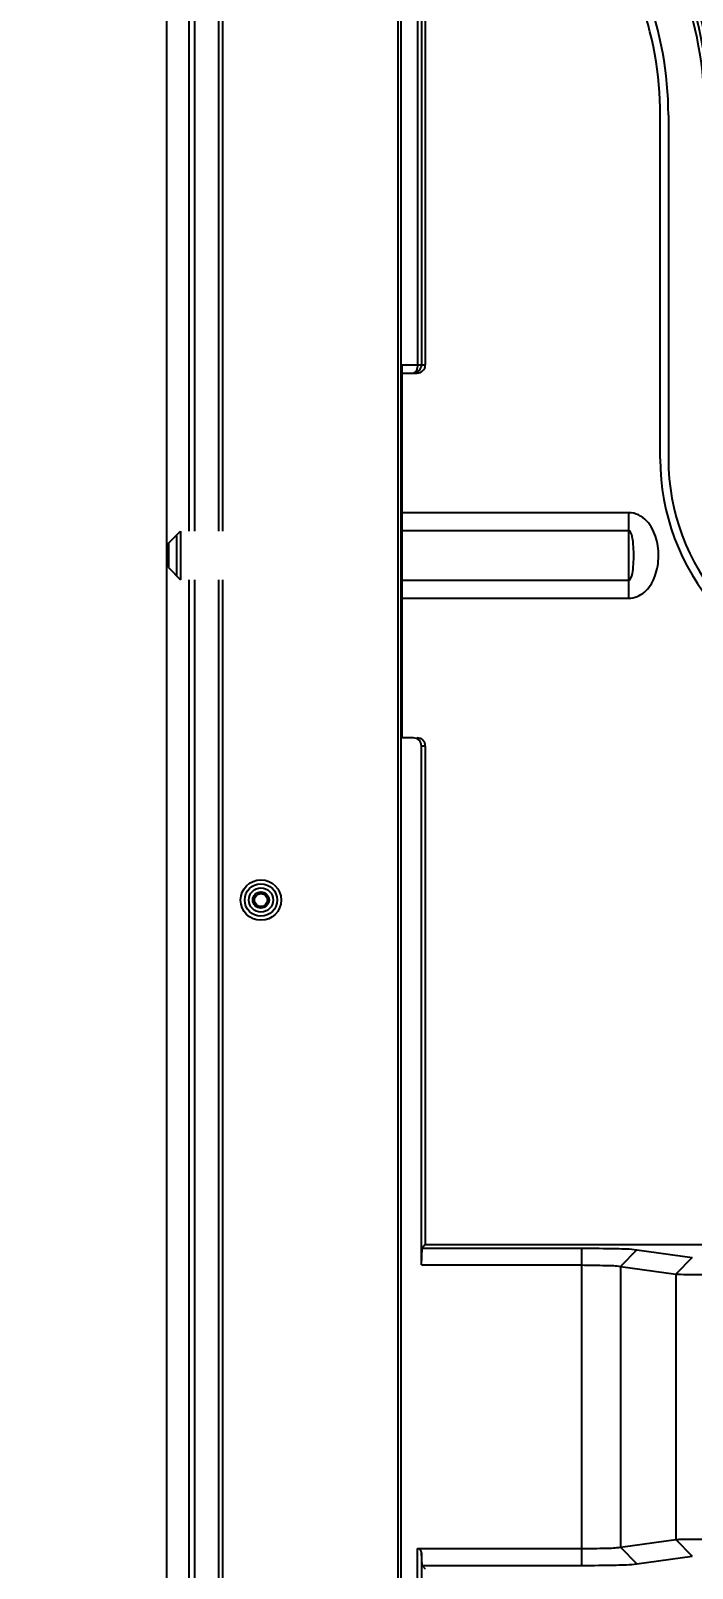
# Model space of a CAD drawing. Header units: millimetres. Extents: x -1070 to 42146, y 1440 to 12921.
# Drawn here: x 30659.2 to 30740.8, y 7308.5 to 7498.2 of the extents above; entities that cross this region are included whole.
import ezdxf

# ---------------------------------------------------------------- set-up
doc = ezdxf.new("R2010")
doc.units = ezdxf.units.MM
for name, color, linetype in [('30303M0020012R002实线CONTINUOUS', 7, 'Continuous'), ('DW-PLUS-XIANGTI实线CONTINUOUS', 7, 'Continuous'), ('M5-SCREW-DINGWEI实线CONTINUOUS', 7, 'Continuous'), ('MOUZU_COVER实线CONTINUOUS', 7, 'Continuous')]:
    doc.layers.add(name, color=color, linetype=linetype)
doc.styles.get("Standard").update_dxf_attribs({"font": 'arial.ttf'})
doc.dimstyles.new('ISO-25', dxfattribs={"dimtxt": 50, "dimasz": 2.5, "dimexe": 1.25, "dimexo": 0.625, "dimtad": 1, "dimtxsty": 'Standard', "dimcen": 2.5, "dimadec": 0, "dimazin": 0, "dimtfac": 1, "dimtmove": 0, "dimatfit": 3, "dimfxl": 1, "dimarcsym": 0})

# ---------------------------------------------------------------- blocks, each defined once
blk = doc.blocks.new('HJRTY45UYJDFGD')
at = {"layer": '30303M0020012R002实线CONTINUOUS', "color": 251}
for radius in [2, 1.5, 1, 0.8]:
    blk.add_circle((-238.28, 562.4), radius, dxfattribs=at)
at = {"layer": 'DW-PLUS-XIANGTI实线CONTINUOUS', "color": 251}
for p, q in [((-249.9, 0.8), (-249.9, 999)), ((-221.37, 123.31), (-221.37, 876.49)), ((-221.03, 876.85), (-221.03, 122.95)), ((-247.19, 873.02), (-247.19, 607.9)), ((-246.49, 873.06), (-246.49, 607.9)), ((-243.52, 873.06), (-243.52, 607.9)), ((-243.03, 873.09), (-243.03, 607.9)), ((-218.96, 740.08), (-218.96, 628.4)), ((-218.47, 738.78), (-218.47, 628.4)), ((-218, 708.26), (-218, 628.4)), ((-189.02, 616.8), (-189.02, 659.22)), ((-188.02, 659.22), (-188.02, 616.8)), ((-220.9, 628.4), (-220.9, 582.4)), ((-220.9, 628.4), (-218.96, 628.4)), ((-218.96, 628.4), (-218.54, 628.4)), ((-218.54, 628.4), (-218.47, 628.4)), ((-218.47, 628.4), (-218, 628.4)), ((-220.9, 627.4), (-219, 627.4)), ((-192.9, 610.17), (-220.9, 610.17)), ((-192.9, 599.63), (-192.9, 610.17)), ((-192.9, 607.93), (-220.9, 607.93)), ((-247.19, 601.9), (-247.19, 397.9)), ((-246.49, 601.9), (-246.49, 397.9)), ((-243.52, 601.9), (-243.52, 397.9)), ((-243.03, 601.9), (-243.03, 397.9)), ((-220.9, 601.87), (-192.9, 601.87)), ((-220.9, 599.63), (-192.9, 599.63)), ((-219.48, 582.4), (-220.9, 582.4)), ((-218.48, 517.39), (-218.48, 581.4)), ((-218, 581.4), (-218.48, 581.4)), ((-218, 581.4), (-218, 519.9)), ((-218, 519.9), (-218.41, 519.47)), ((-218, 519.9), (-38.45, 519.9)), ((-218.48, 517.39), (-218.41, 519.47)), ((-218.41, 519.47), (-198.75, 519.47)), ((-198.75, 519.47), (-198.75, 480.33)), ((-191.91, 519.27), (-193.92, 517.2)), ((-191.91, 519.27), (-185.07, 518.33)), ((-185.07, 518.33), (-187.08, 516.26)), ((-218.48, 517.39), (-198.75, 517.39)), ((-193.92, 517.2), (-193.92, 482.6)), ((-193.92, 517.2), (-187.08, 516.26)), ((-187.08, 516.26), (-187.08, 483.54)), ((-218.96, 418.4), (-218.96, 482.41)), ((-218.96, 482.41), (-198.75, 482.41)), ((-218.41, 480.33), (-218.47, 481.91)), ((-218.47, 481.91), (-218.47, 418.4)), ((-193.92, 482.6), (-187.08, 483.54)), ((-193.92, 482.6), (-191.91, 480.53)), ((-187.08, 483.54), (-185.07, 481.47)), ((-218.41, 480.33), (-218, 479.9)), ((-218.41, 480.33), (-198.75, 480.33)), ((-191.91, 480.53), (-185.07, 481.47))]:
    blk.add_line(p, q, dxfattribs=at)
blk.add_circle((-238.28, 562.4), 2.5, dxfattribs=at)
for centre, radius, start, end in [((-231.02, 659.22), 47.5, 0, 41), ((-231.02, 659.22), 48, 0, 41), ((-231.02, 659.22), 42, 0, 41), ((-231.02, 659.22), 43, 0, 41), ((-161.02, 616.8), 28, 180, 221), ((-161.02, 616.8), 27, 180, 221)]:
    blk.add_arc(centre, radius, start, end, dxfattribs=at)
for centre, major_axis, ratio, start_param, end_param in [((-219, 628.4), (1, 0), 0.999391, -1.570796, 0), ((-219.48, 581.4), (-1, 0), 0.999391, 3.141593, 4.712389), ((-219, 581.4), (1, 0), 0.999391, 0, 1.570796), ((-218.96, 481.89), (0, 0.519), 0.963911, -1.53589, 0)]:
    blk.add_ellipse(centre, major_axis=major_axis, ratio=ratio, start_param=start_param, end_param=end_param, dxfattribs=at)
blk.add_open_spline([(-219.45, 627.4), (-218.98, 627.4), (-218.46, 627.93), (-218.47, 628.4)], degree=3, dxfattribs=at)
for points, knots in [([(-218.96, 628.4), (-218.96, 628.28), (-218.99, 627.94), (-219.13, 627.52), (-219.36, 627.42)], [0, 0, 0, 0, 0.32168, 1, 1, 1, 1]), ([(-219.36, 627.42), (-219.37, 627.41), (-219.4, 627.4), (-219.43, 627.4), (-219.45, 627.4)], [0, 0, 0, 0, 0.512546, 1, 1, 1, 1]), ([(-189.76, 602.12), (-189.44, 602.88), (-189.12, 604.54), (-189.38, 607.02), (-190.46, 609.32), (-192.09, 610.18), (-192.9, 610.17)], [0, 0, 0, 0, 0.251536, 0.503215, 0.753687, 1, 1, 1, 1]), ([(-192.38, 603.21), (-192.28, 604.02), (-192.26, 605.23), (-192.37, 606.69), (-192.52, 607.41), (-192.7, 607.93), (-192.9, 607.93)], [0, 0, 0, 0, 0.504006, 0.754933, 0.876132, 1, 1, 1, 1]), ([(-192.9, 601.87), (-192.78, 601.87), (-192.44, 602.37), (-192.42, 602.84), (-192.38, 603.21)], [0, 0, 0, 0, 0.241227, 1, 1, 1, 1]), ([(-192.9, 599.63), (-192.21, 599.63), (-190.79, 600.24), (-190.03, 601.47), (-189.76, 602.12)], [0, 0, 0, 0, 0.497156, 1, 1, 1, 1]), ([(-198.75, 519.47), (-197.3, 519.47), (-195.02, 519.42), (-192.74, 519.39), (-191.91, 519.27)], [0, 0, 0, 0, 0.635384, 1, 1, 1, 1]), ([(-198.75, 517.39), (-197.73, 517.39), (-196.13, 517.34), (-194.5, 517.32), (-193.92, 517.2)], [0, 0, 0, 0, 0.629812, 1, 1, 1, 1]), ([(-187.08, 516.26), (-186.9, 516.25), (-185.61, 516.21), (-184.32, 516.21), (-183.21, 516.21)], [0, 0, 0, 0, 0.139274, 1, 1, 1, 1]), ([(-187.08, 483.54), (-186.9, 483.55), (-185.61, 483.59), (-184.32, 483.59), (-183.21, 483.59)], [0, 0, 0, 0, 0.13893, 1, 1, 1, 1]), ([(-198.75, 482.41), (-197.73, 482.41), (-196.13, 482.46), (-194.5, 482.48), (-193.92, 482.6)], [0, 0, 0, 0, 0.62976, 1, 1, 1, 1]), ([(-198.75, 480.33), (-197.31, 480.33), (-195.04, 480.38), (-192.75, 480.41), (-191.91, 480.53)], [0, 0, 0, 0, 0.629988, 1, 1, 1, 1])]:
    blk.add_open_spline(points, degree=3, knots=knots, dxfattribs=at)
at = {"layer": 'M5-SCREW-DINGWEI实线CONTINUOUS', "color": 251}
for p, q in [((-249.7, 606.4), (-248.2, 607.9)), ((-248.7, 607.4), (-248.7, 602.4)), ((-248.2, 607.9), (-248.2, 601.9)), ((-249.7, 606.4), (-249.7, 603.4)), ((-249.7, 603.4), (-248.2, 601.9))]:
    blk.add_line(p, q, dxfattribs=at)
at = {"layer": 'MOUZU_COVER实线CONTINUOUS', "color": 251}
for radius in [53.5, 54.5, 54.96, 53.04, 48.5, 49]:
    blk.add_arc((-231.02, 659.22), radius, 0, 41, dxfattribs=at)
blk = doc.blocks.new('*U380')
blk.add_blockref('HJRTY45UYJDFGD', (-1500, -503.15))
blk = doc.blocks.new('*U381')
at = {"color": 0, "linetype": 'ByBlock', "lineweight": -2, "transparency": 16777216}
blk.add_blockref('*U380', (0, 0), dxfattribs=at)
blk = doc.blocks.new('*D385')
at = {"color": 0, "lineweight": -2, "transparency": 16777216}
for p, q in [((30675.34, 10828.35), (30146.29, 10828.35)), ((30147.54, 10825.85), (30147.54, 4830.8)), ((30675.34, 4828.3), (30146.29, 4828.3))]:
    blk.add_line(p, q, dxfattribs=at)
at = {"color": 0, "transparency": 16777216}
for points in [[(30147.12, 10825.85), (30147.96, 10825.85), (30147.54, 10828.35)], [(30147.12, 4830.8), (30147.96, 4830.8), (30147.54, 4828.3)]]:
    blk.add_solid(points, dxfattribs=at)
at = {"layer": 'Defpoints', "color": 0, "transparency": 16777216}
for p in [(30675.96, 10828.35), (30147.54, 4828.3), (30675.96, 4828.3)]:
    blk.add_point(p, dxfattribs=at)
at = {"color": 0, "lineweight": -3, "transparency": 16777216, "insert": (30114.55, 7828.32), "char_height": 50, "attachment_point": 5, "rotation": 90}
blk.add_mtext('6000,05 [19\'-8 1/4"]', dxfattribs=at)

msp = doc.modelspace()

# ---------------------------------------------------------------- block references
at = {"lineweight": -3}
msp.add_blockref('*U381', (32425.863, 7331.698), dxfattribs=at)

# ---------------------------------------------------------------- dimensions: what is measured, and where the dimension line sits
dim = msp.add_linear_dim(base=(30147.54, 4828.298), p1=(30675.963, 10828.348), p2=(30675.963, 4828.298), angle=90, dimstyle='ISO-25', dxfattribs=at)
dim.commit()
dim.dimension.update_dxf_attribs({"geometry": '*D385', "text_midpoint": (30114.548, 7828.323)})

doc.saveas('drawing.dxf')
